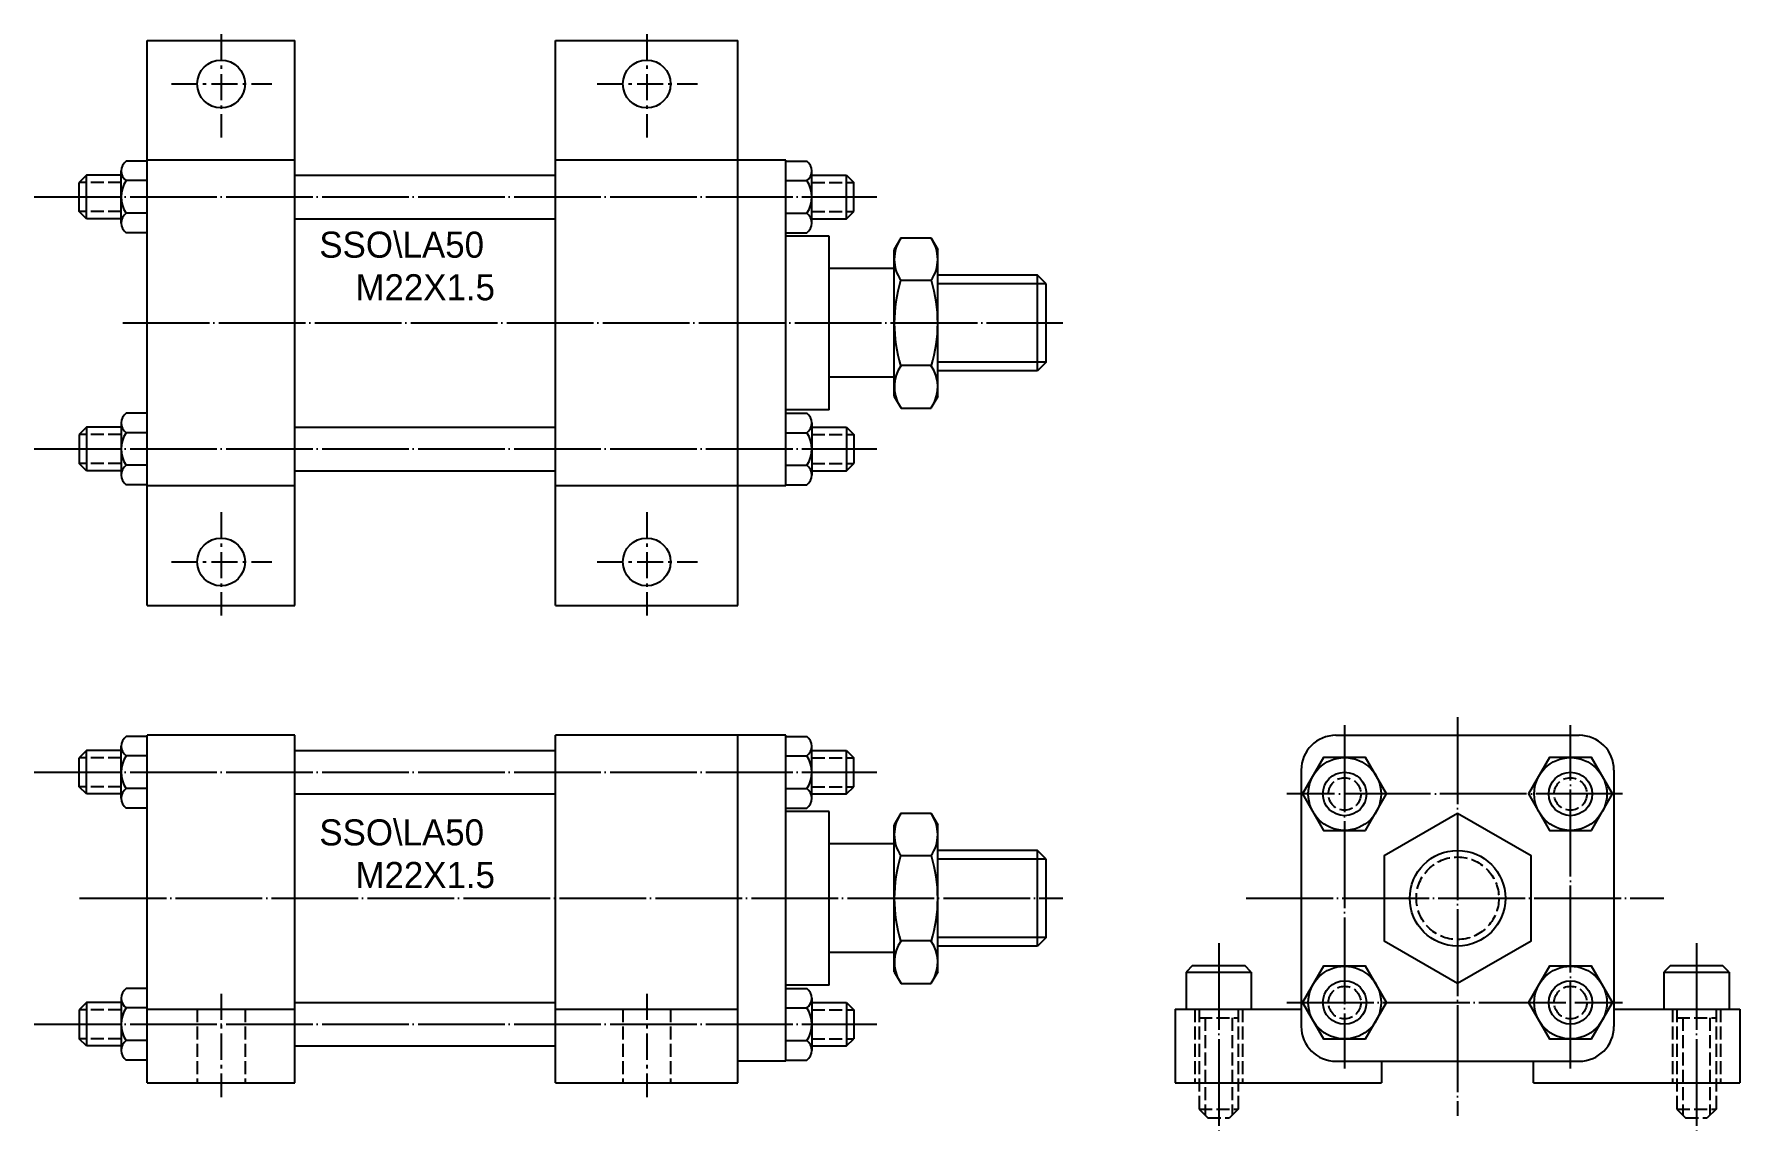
# Model space of a CAD drawing. Extents: x 272 to 665, y 144 to 396.
import ezdxf

# ---------------------------------------------------------------- set-up
doc = ezdxf.new("R2010")
doc.units = 0
doc.header["$MEASUREMENT"] = 0
for name, pattern in [('CENTER', [22, 20, -1, 0, -1]), ('DASHED', [4, 3, -1]), ('SCENTER', [9.2, 6, -1.2, 0.8, -1.2])]:
    doc.linetypes.add(name, pattern=pattern)
for name, color, linetype in [('CEN', 1, 'CENTER'), ('CON', 2, 'CONTINUOUS'), ('DAS', 3, 'DASHED'), ('SCEN', 1, 'SCENTER'), ('UTI', 7, 'CONTINUOUS')]:
    doc.layers.add(name, color=color, linetype=linetype)

# ---------------------------------------------------------------- blocks, each defined once
blk = doc.blocks.new('DI00061A')
at = {"layer": 'CON'}
blk.add_circle((0, 0), 5.5, dxfattribs=at)
at = {"layer": 'SCEN'}
for p, q in [((0, 11.47), (0, -12.34)), ((-11.43, 0), (11.66, 0))]:
    blk.add_line(p, q, dxfattribs=at)

msp = doc.modelspace()

# ---------------------------------------------------------------- linework, layer by layer
at = {"layer": 'CEN'}
for p, q in [((271.77, 358.81), (465.82, 358.81)), ((292.19, 329.81), (508.65, 329.81)), ((271.77, 300.81), (465.82, 300.81)), ((573.52, 237.22), (573.52, 158.24)), ((599.52, 239.09), (599.52, 147.36)), ((625.52, 158.24), (625.52, 237.22)), ((271.77, 226.41), (465.82, 226.41)), ((637.51, 221.41), (560.23, 221.41)), ((282.22, 197.41), (508.65, 197.41)), ((550.86, 197.41), (647, 197.41)), ((544.52, 187.1), (544.52, 143.65)), ((654.52, 187.1), (654.52, 143.65)), ((560.23, 173.41), (637.51, 173.41)), ((271.77, 168.41), (465.82, 168.41))]:
    msp.add_line(p, q, dxfattribs=at)
at = {"layer": 'CON'}
for p, q in [((297.83, 264.81), (297.83, 394.81)), ((297.83, 394.81), (331.83, 394.81)), ((331.83, 264.81), (331.83, 394.81)), ((391.83, 394.81), (433.83, 394.81)), ((391.83, 264.81), (391.83, 394.81)), ((433.83, 264.81), (433.83, 394.81)), ((297.83, 367.06), (292.96, 367.06)), ((331.83, 367.31), (297.83, 367.31)), ((444.83, 367.31), (391.83, 367.31)), ((444.83, 292.31), (444.83, 367.31)), ((444.83, 367.06), (449.7, 367.06)), ((283.82, 363.81), (282.15, 362.14)), ((282.15, 355.48), (282.15, 362.14)), ((283.82, 353.81), (283.82, 363.81)), ((291.83, 363.81), (283.82, 363.81)), ((291.83, 352.81), (291.83, 364.81)), ((297.83, 362.56), (292.96, 362.56)), ((331.83, 363.81), (391.83, 363.81)), ((444.83, 362.56), (449.7, 362.56)), ((450.83, 352.81), (450.83, 364.81)), ((450.83, 363.81), (458.85, 363.81)), ((458.85, 353.81), (458.85, 363.81)), ((458.85, 363.81), (460.51, 362.14)), ((460.51, 355.48), (460.51, 362.14)), ((283.82, 353.81), (282.15, 355.48)), ((291.83, 353.81), (283.82, 353.81)), ((297.83, 355.06), (292.96, 355.06)), ((331.83, 353.81), (391.83, 353.81)), ((444.83, 355.06), (449.7, 355.06)), ((450.83, 353.81), (458.85, 353.81)), ((458.85, 353.81), (460.51, 355.48)), ((297.83, 350.57), (292.96, 350.57)), ((444.83, 350.57), (449.7, 350.57)), ((454.83, 349.81), (444.83, 349.81)), ((454.83, 309.81), (454.83, 349.81)), ((471.35, 349.34), (469.83, 346.71)), ((469.83, 312.91), (469.83, 346.71)), ((478.28, 349.34), (471.35, 349.34)), ((478.32, 349.34), (479.83, 346.71)), ((479.83, 312.91), (479.83, 346.71)), ((469.83, 342.31), (454.83, 342.31)), ((469.83, 317.31), (469.83, 342.31)), ((478.39, 339.56), (471.27, 339.56)), ((502.83, 340.81), (479.83, 340.81)), ((502.83, 318.81), (502.83, 340.81)), ((504.83, 338.81), (502.83, 340.81)), ((504.83, 320.81), (504.83, 338.81)), ((478.39, 320), (471.27, 320)), ((478.39, 320), (471.27, 320)), ((502.83, 318.81), (479.83, 318.81)), ((504.83, 320.81), (502.83, 318.81)), ((469.83, 317.31), (454.83, 317.31)), ((469.83, 312.91), (471.39, 310.22)), ((479.83, 312.91), (478.25, 310.18)), ((291.83, 306.81), (291.83, 294.81)), ((297.83, 309.06), (292.96, 309.06)), ((454.83, 309.81), (444.83, 309.81)), ((444.83, 309.06), (449.7, 309.06)), ((450.83, 306.81), (450.83, 294.81)), ((471.39, 310.22), (478.28, 310.22)), ((283.82, 305.81), (282.15, 304.14)), ((282.15, 304.14), (282.15, 297.48)), ((283.82, 305.81), (283.82, 295.81)), ((291.83, 305.81), (283.82, 305.81)), ((297.83, 304.56), (292.96, 304.56)), ((331.83, 305.81), (391.83, 305.81)), ((444.83, 304.56), (449.7, 304.56)), ((450.83, 305.81), (458.85, 305.81)), ((458.85, 305.81), (458.85, 295.81)), ((458.85, 305.81), (460.51, 304.14)), ((460.51, 304.14), (460.51, 297.48)), ((283.82, 295.81), (282.15, 297.48)), ((291.83, 295.81), (283.82, 295.81)), ((297.83, 297.06), (292.96, 297.06)), ((331.83, 295.81), (391.83, 295.81)), ((444.83, 297.06), (449.7, 297.06)), ((450.83, 295.81), (458.85, 295.81)), ((458.85, 295.81), (460.51, 297.48)), ((297.83, 292.57), (292.96, 292.57)), ((331.83, 292.31), (297.83, 292.31)), ((444.83, 292.31), (391.83, 292.31)), ((444.83, 292.31), (433.83, 292.31)), ((444.83, 292.57), (449.7, 292.57)), ((297.83, 264.81), (331.83, 264.81)), ((391.83, 264.81), (433.83, 264.81)), ((291.83, 220.41), (291.83, 232.41)), ((297.83, 234.66), (292.96, 234.66)), ((297.83, 154.91), (297.83, 234.91)), ((331.83, 234.91), (297.83, 234.91)), ((331.83, 154.91), (331.83, 234.91)), ((444.83, 234.91), (391.83, 234.91)), ((391.83, 154.91), (391.83, 234.91)), ((433.83, 154.91), (433.83, 234.91)), ((444.83, 159.91), (444.83, 234.91)), ((444.83, 234.66), (449.7, 234.66)), ((450.83, 220.41), (450.83, 232.41)), ((571.52, 234.91), (627.52, 234.91)), ((283.82, 231.41), (282.15, 229.74)), ((282.15, 223.08), (282.15, 229.74)), ((291.83, 231.41), (283.82, 231.41)), ((283.82, 221.41), (283.82, 231.41)), ((297.83, 230.16), (292.96, 230.16)), ((331.83, 231.41), (391.83, 231.41)), ((444.83, 230.16), (449.7, 230.16)), ((450.83, 231.41), (458.85, 231.41)), ((458.85, 231.41), (460.51, 229.74)), ((458.85, 221.41), (458.85, 231.41)), ((460.51, 223.08), (460.51, 229.74)), ((563.52, 226.91), (563.52, 167.91)), ((635.52, 226.91), (635.52, 167.91)), ((283.82, 221.41), (282.15, 223.08)), ((291.83, 221.41), (283.82, 221.41)), ((297.83, 222.66), (292.96, 222.66)), ((331.83, 221.41), (391.83, 221.41)), ((444.83, 222.66), (449.7, 222.66)), ((450.83, 221.41), (458.85, 221.41)), ((458.85, 221.41), (460.51, 223.08)), ((297.83, 218.17), (292.96, 218.17)), ((444.83, 218.17), (449.7, 218.17)), ((454.83, 217.41), (444.83, 217.41)), ((454.83, 177.41), (454.83, 217.41)), ((471.35, 216.94), (469.83, 214.31)), ((478.28, 216.94), (471.35, 216.94)), ((478.32, 216.94), (479.83, 214.31)), ((469.83, 180.51), (469.83, 214.31)), ((479.83, 180.51), (479.83, 214.31)), ((469.83, 209.91), (454.83, 209.91)), ((469.83, 184.91), (469.83, 209.91)), ((502.83, 208.41), (479.83, 208.41)), ((502.83, 186.41), (502.83, 208.41)), ((504.83, 206.41), (502.83, 208.41)), ((478.39, 207.16), (471.27, 207.16)), ((504.83, 188.41), (504.83, 206.41)), ((469.83, 184.91), (454.83, 184.91)), ((478.39, 187.6), (471.27, 187.6)), ((478.39, 187.6), (471.27, 187.6)), ((502.83, 186.41), (479.83, 186.41)), ((504.83, 188.41), (502.83, 186.41)), ((538.52, 181.91), (537.02, 180.41)), ((538.52, 181.91), (550.52, 181.91)), ((552.02, 180.41), (550.52, 181.91)), ((648.52, 181.91), (647.02, 180.41)), ((648.52, 181.91), (660.52, 181.91)), ((662.02, 180.41), (660.52, 181.91)), ((454.83, 177.41), (444.83, 177.41)), ((469.83, 180.51), (471.39, 177.82)), ((471.39, 177.82), (478.28, 177.82)), ((479.83, 180.51), (478.25, 177.78)), ((537.02, 180.41), (537.02, 171.91)), ((537.02, 180.41), (552.02, 180.41)), ((552.02, 180.41), (552.02, 171.91)), ((647.02, 180.41), (662.02, 180.41)), ((647.02, 180.41), (647.02, 171.91)), ((662.02, 180.41), (662.02, 171.91)), ((283.82, 173.41), (282.15, 171.74)), ((283.82, 173.41), (283.82, 163.41)), ((291.83, 173.41), (283.82, 173.41)), ((291.83, 174.41), (291.83, 162.41)), ((297.83, 176.66), (292.96, 176.66)), ((331.83, 173.41), (391.83, 173.41)), ((444.83, 176.66), (449.7, 176.66)), ((450.83, 174.41), (450.83, 162.41)), ((450.83, 173.41), (458.85, 173.41)), ((458.85, 173.41), (458.85, 163.41)), ((458.85, 173.41), (460.51, 171.74)), ((282.15, 171.74), (282.15, 165.08)), ((297.83, 172.16), (292.96, 172.16)), ((297.83, 171.91), (331.83, 171.91)), ((391.83, 171.91), (433.83, 171.91)), ((444.83, 172.16), (449.7, 172.16)), ((460.51, 171.74), (460.51, 165.08)), ((534.52, 171.91), (563.52, 171.91)), ((534.52, 171.91), (534.52, 154.91)), ((635.52, 171.91), (664.52, 171.91)), ((664.52, 171.91), (664.52, 154.91)), ((283.82, 163.41), (282.15, 165.08)), ((458.85, 163.41), (460.51, 165.08)), ((291.83, 163.41), (283.82, 163.41)), ((297.83, 164.66), (292.96, 164.66)), ((331.83, 163.41), (391.83, 163.41)), ((444.83, 164.66), (449.7, 164.66)), ((450.83, 163.41), (458.85, 163.41)), ((297.83, 160.17), (292.96, 160.17)), ((444.83, 159.91), (433.83, 159.91)), ((444.83, 159.91), (433.83, 159.91)), ((444.83, 160.17), (449.7, 160.17)), ((571.52, 159.91), (627.52, 159.91)), ((582.02, 159.91), (582.02, 154.91)), ((617.02, 154.91), (617.02, 159.91)), ((297.83, 154.91), (331.83, 154.91)), ((391.83, 154.91), (433.83, 154.91)), ((534.52, 154.91), (582.02, 154.91)), ((617.02, 154.91), (664.52, 154.91))]:
    msp.add_line(p, q, dxfattribs=at)
for points in [[(578.35, 213.04), (583.19, 221.41), (578.35, 229.79), (568.68, 229.79), (563.85, 221.41), (568.68, 213.04)], [(630.35, 213.04), (635.19, 221.41), (630.35, 229.79), (620.68, 229.79), (615.85, 221.41), (620.68, 213.04)], [(599.52, 216.94), (582.61, 207.17), (582.61, 187.65), (599.52, 177.89), (616.43, 187.65), (616.43, 207.17)], [(578.35, 165.04), (583.19, 173.41), (578.35, 181.79), (568.68, 181.79), (563.85, 173.41), (568.68, 165.04)], [(630.35, 165.04), (635.19, 173.41), (630.35, 181.79), (620.68, 181.79), (615.85, 173.41), (620.68, 165.04)]]:
    msp.add_lwpolyline(points, close=True, dxfattribs=at)
for centre, radius in [((573.52, 221.41), 8.37), ((625.52, 221.41), 8.37), ((573.52, 221.41), 5), ((625.52, 221.41), 5), ((599.52, 197.41), 11), ((573.52, 173.41), 8.37), ((625.52, 173.41), 8.37), ((573.52, 173.41), 5), ((625.52, 173.41), 5)]:
    msp.add_circle(centre, radius, dxfattribs=at)
for centre, radius, start, end in [((294.64, 364.81), 2.81, 126.8699, 233.1301), ((448.02, 364.81), 2.81, 306.8699, 53.1301), ((298.64, 358.81), 6.81, 146.6015, 213.3985), ((444.02, 358.81), 6.81, 326.6015, 33.3985), ((294.64, 352.81), 2.81, 126.8699, 233.1301), ((448.02, 352.81), 2.81, 306.8699, 53.1301), ((478.3, 344.45), 8.47, 144.7356, 215.2644), ((471.36, 344.45), 8.47, 324.7356, 35.2644), ((503.71, 329.78), 33.88, 163.2213, 196.7787), ((445.95, 329.78), 33.88, 343.2213, 16.7787), ((478.3, 315.11), 8.47, 144.7356, 211.1692), ((471.36, 315.11), 8.47, 328.8308, 35.2644), ((294.64, 306.81), 2.81, 126.8699, 233.1301), ((448.02, 306.81), 2.81, 306.8699, 53.1301), ((298.64, 300.81), 6.81, 146.6015, 213.3985), ((444.02, 300.81), 6.81, 326.6015, 33.3985), ((294.64, 294.81), 2.81, 126.8699, 233.1301), ((448.02, 294.81), 2.81, 306.8699, 53.1301), ((294.64, 232.41), 2.81, 126.8699, 233.1301), ((448.02, 232.41), 2.81, 306.8699, 53.1301), ((571.52, 226.91), 8, 90, 180), ((627.52, 226.91), 8, 0, 90), ((298.64, 226.41), 6.81, 146.6015, 213.3985), ((444.02, 226.41), 6.81, 326.6015, 33.3985), ((294.64, 220.41), 2.81, 126.8699, 233.1301), ((448.02, 220.41), 2.81, 306.8699, 53.1301), ((478.3, 212.05), 8.47, 144.7356, 215.2644), ((471.36, 212.05), 8.47, 324.7356, 35.2644), ((503.71, 197.38), 33.88, 163.2213, 196.7787), ((445.95, 197.38), 33.88, 343.2213, 16.7787), ((478.3, 182.71), 8.47, 144.7356, 211.1692), ((471.36, 182.71), 8.47, 328.8308, 35.2644), ((294.64, 174.41), 2.81, 126.8699, 233.1301), ((448.02, 174.41), 2.81, 306.8699, 53.1301), ((298.64, 168.41), 6.81, 146.6015, 213.3985), ((444.02, 168.41), 6.81, 326.6015, 33.3985), ((571.52, 167.91), 8, 180, 270), ((627.52, 167.91), 8, 270, 0), ((294.64, 162.41), 2.81, 126.8699, 233.1301), ((448.02, 162.41), 2.81, 306.8699, 53.1301)]:
    msp.add_arc(centre, radius, start, end, dxfattribs=at)
at = {"layer": 'DAS'}
for p, q in [((291.83, 362.14), (282.15, 362.14)), ((450.83, 362.14), (460.51, 362.14)), ((291.83, 355.48), (282.15, 355.48)), ((450.83, 355.48), (460.51, 355.48)), ((291.83, 304.14), (282.15, 304.14)), ((450.83, 304.14), (460.51, 304.14)), ((291.83, 297.48), (282.15, 297.48)), ((450.83, 297.48), (460.51, 297.48)), ((291.83, 229.74), (282.15, 229.74)), ((450.83, 229.74), (460.51, 229.74)), ((291.83, 223.08), (282.15, 223.08)), ((450.83, 223.08), (460.51, 223.08)), ((291.83, 171.74), (282.15, 171.74)), ((309.33, 171.91), (309.33, 154.91)), ((320.33, 171.91), (320.33, 154.91)), ((407.33, 171.91), (407.33, 154.91)), ((418.33, 171.91), (418.33, 154.91)), ((450.83, 171.74), (460.51, 171.74)), ((539.02, 171.91), (539.02, 154.91)), ((540.02, 171.91), (540.02, 148.91)), ((540.02, 169.91), (549.02, 169.91)), ((541.42, 169.91), (541.42, 147.51)), ((547.62, 169.91), (547.62, 147.51)), ((549.02, 171.91), (549.02, 148.91)), ((550.02, 171.91), (550.02, 154.91)), ((649.02, 171.91), (649.02, 154.91)), ((650.02, 171.91), (650.02, 148.91)), ((650.02, 169.91), (659.02, 169.91)), ((651.42, 169.91), (651.42, 147.51)), ((657.62, 169.91), (657.62, 147.51)), ((659.02, 171.91), (659.02, 148.91)), ((660.02, 171.91), (660.02, 154.91)), ((291.83, 165.08), (282.15, 165.08)), ((450.83, 165.08), (460.51, 165.08)), ((540.02, 148.91), (549.02, 148.91)), ((540.02, 148.91), (542.02, 146.91)), ((542.02, 146.91), (547.02, 146.91)), ((549.02, 148.91), (547.02, 146.91)), ((650.02, 148.91), (659.02, 148.91)), ((650.02, 148.91), (652.02, 146.91)), ((652.02, 146.91), (657.02, 146.91)), ((659.02, 148.91), (657.02, 146.91))]:
    msp.add_line(p, q, dxfattribs=at)
for centre, radius in [((573.52, 221.41), 3.75), ((625.52, 221.41), 3.75), ((599.52, 197.41), 9.5), ((573.52, 173.41), 3.75), ((625.52, 173.41), 3.75)]:
    msp.add_circle(centre, radius, dxfattribs=at)
at = {"layer": 'SCEN'}
for p, q in [((314.83, 175.45), (314.83, 151.64)), ((412.83, 175.45), (412.83, 151.64))]:
    msp.add_line(p, q, dxfattribs=at)
at = {"layer": 'UTI'}
for p, q in [((504.83, 338.81), (479.83, 338.81)), ((504.83, 320.81), (479.83, 320.81)), ((504.83, 206.41), (479.83, 206.41)), ((504.83, 188.41), (479.83, 188.41))]:
    msp.add_line(p, q, dxfattribs=at)

# ---------------------------------------------------------------- block references
for p in [(314.83, 384.81), (412.83, 384.81), (314.83, 274.81), (412.83, 274.81)]:
    msp.add_blockref('DI00061A', p, dxfattribs=at)

# ---------------------------------------------------------------- texts
for s, p in [('SSO\\LA50', (337.45, 344.83)), ('M22X1.5', (345.77, 335.03)), ('SSO\\LA50', (337.45, 209.57)), ('M22X1.5', (345.77, 199.77))]:
    msp.add_text(s, height=6, dxfattribs=at).set_placement(p)

doc.saveas('drawing.dxf')
